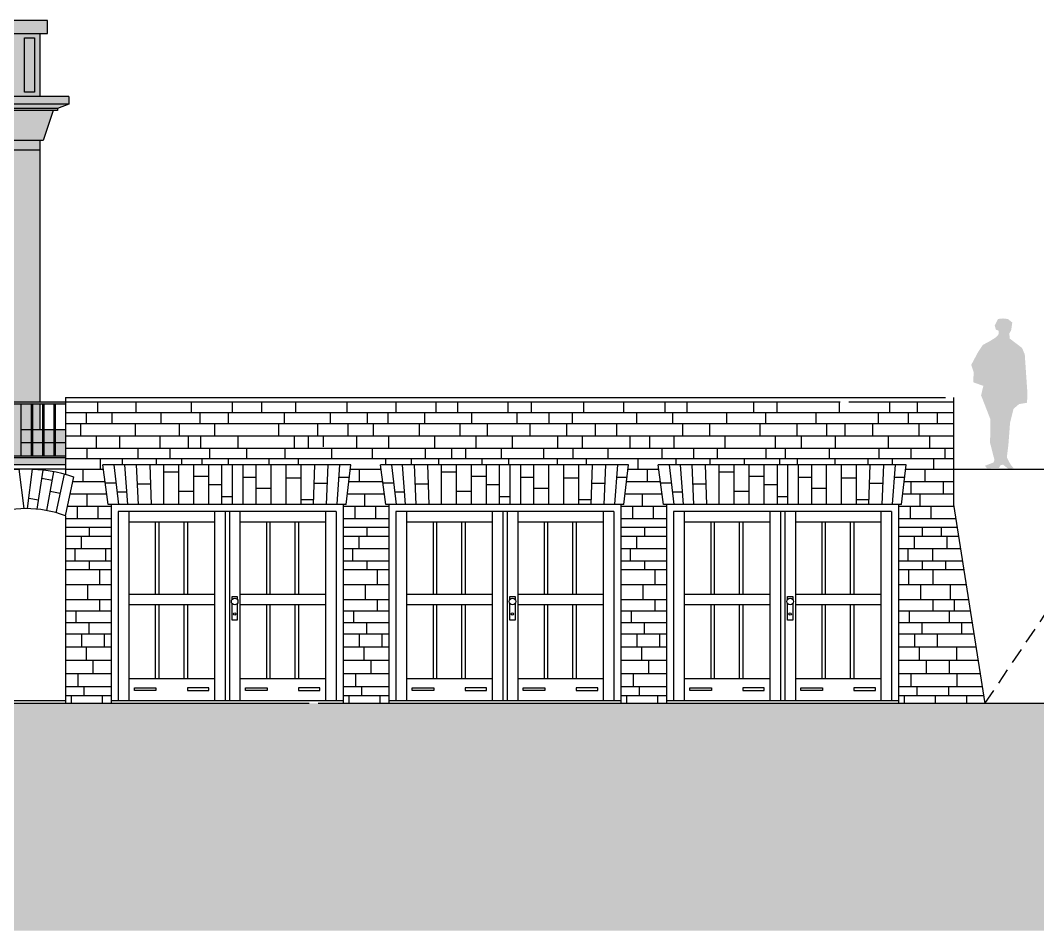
# Model space of a CAD drawing. Header units: metres. Extents: x 11 to 190, y 38 to 70.
# Drawn here: x 130.74 to 142.3, y 37.58 to 47.92 of the extents above; entities that cross this region are included whole.
import ezdxf

# ---------------------------------------------------------------- set-up
doc = ezdxf.new("R2010")
doc.units = ezdxf.units.M
doc.header["$LTSCALE"] = 0.01
doc.linetypes.add('AUSGEZOGEN', pattern=[1000, 1000, 0])
doc.linetypes.add('GESTRICHELT', pattern=[9, 6, -3])
for name, color, linetype in [('A_ansicht', 9, 'CONTINUOUS'), ('A_Schraff_gelände', 251, 'CONTINUOUS'), ('A_Schraff_Gewaende', 23, 'CONTINUOUS'), ('A_Schraff_Sims', 17, 'CONTINUOUS'), ('A_Schraff_Treppe', 253, 'CONTINUOUS'), ('FASSADE', 7, 'AUSGEZOGEN'), ('MENSCHEN', 3, 'CONTINUOUS')]:
    doc.layers.add(name, color=color, linetype=linetype)

msp = doc.modelspace()

# ---------------------------------------------------------------- hatches: boundary and pattern name
at = {"layer": 'A_Schraff_gelände'}
msp.add_hatch(color=256, dxfattribs=at).paths.add_polyline_path([(11.328, 41.598), (11.328, 37.579), (154.231, 37.579), (154.222, 40.16), (110.149, 40.16), (110.149, 41.363), (91.566, 41.363), (88.079, 41.363), (81.671, 41.413), (71.368, 41.415), (60.93, 41.416), (60.93, 41.537), (60.58, 41.537), (60.58, 41.662), (55.097, 41.662), (55.097, 41.598), (46.947, 41.598)])
at = {"layer": 'A_Schraff_Gewaende'}
h = msp.add_hatch(color=256, dxfattribs=at)
h.paths.add_polyline_path([(130.961, 47.773), (130.072, 47.773), (130.072, 47.058), (130.961, 47.058)])
h.paths.add_polyline_path([(130.726, 47.108), (130.155, 47.108), (130.155, 47.723), (130.726, 47.723)], flags=16)
h.paths.add_polyline_path([(130.786, 47.723), (130.901, 47.723), (130.901, 47.108), (130.786, 47.108)], flags=16)
h = msp.add_hatch(color=21, dxfattribs=at)
h.paths.add_polyline_path([(130.726, 47.723), (130.155, 47.723), (130.155, 47.108), (130.726, 47.108)])
h.paths.add_polyline_path([(130.901, 47.723), (130.786, 47.723), (130.786, 47.108), (130.901, 47.108)])
h = msp.add_hatch(color=21, dxfattribs=at)
h.paths.add_polyline_path([(131.114, 46.897), (130.052, 46.897), (130.052, 46.558), (130.998, 46.558)])
h.paths.add_polyline_path([(130.961, 46.558), (130.052, 46.558), (130.052, 46.448), (130.961, 46.448)])
msp.add_hatch(color=21, dxfattribs=at).paths.add_polyline_path([(130.961, 46.448), (130.052, 46.448), (130.052, 43.586), (130.961, 43.586)])
h = msp.add_hatch(color=21, dxfattribs=at)
h.paths.add_polyline_path([(130.212, 43.566), (130.097, 43.566), (130.097, 43.469), (130.203, 43.434), (130.192, 43.35), (130.097, 43.35), (130.097, 43.272), (130.212, 43.272)])
h.paths.add_polyline_path([(130.342, 43.566), (130.227, 43.566), (130.227, 43.272), (130.342, 43.272)])
h.paths.add_polyline_path([(130.472, 43.566), (130.357, 43.566), (130.357, 43.272), (130.472, 43.272)])
h.paths.add_polyline_path([(130.602, 43.566), (130.487, 43.566), (130.487, 43.272), (130.602, 43.272)])
h.paths.add_polyline_path([(130.732, 43.566), (130.617, 43.566), (130.617, 43.272), (130.732, 43.272)])
h.paths.add_polyline_path([(130.862, 43.566), (130.747, 43.566), (130.747, 43.272), (130.862, 43.272)])
h.paths.add_polyline_path([(130.961, 43.566), (130.877, 43.566), (130.877, 43.272), (130.961, 43.272)])
at = {"layer": 'A_Schraff_Sims'}
h = msp.add_hatch(color=256, dxfattribs=at)
h.paths.add_polyline_path([(116.643, 47.056), (130.286, 47.056), (130.265, 46.969), (116.662, 46.969)])
h.paths.add_polyline_path([(130.286, 47.056), (131.289, 47.056), (131.289, 46.969), (130.265, 46.969)])
h.paths.add_polyline_path([(130.052, 46.969), (131.289, 46.969), (131.161, 46.917), (130.052, 46.917)])
h.paths.add_polyline_path([(130.052, 46.917), (131.161, 46.917), (131.161, 46.895), (130.052, 46.895)])
h.paths.add_polyline_path([(130.072, 47.921), (131.049, 47.921), (131.049, 47.771), (130.072, 47.771)])
at = {"layer": 'A_Schraff_Treppe'}
h = msp.add_hatch(color=251, dxfattribs=at)
h.paths.add_polyline_path([(131.252, 43.586), (130.052, 43.586), (130.052, 43.566), (131.252, 43.566)])
h.paths.add_polyline_path([(130.097, 43.566), (130.082, 43.566), (130.082, 43.474), (130.097, 43.469)])
h.paths.add_polyline_path([(130.097, 43.35), (130.082, 43.35), (130.082, 42.972), (130.097, 42.972)])
h.paths.add_polyline_path([(130.227, 43.566), (130.212, 43.566), (130.212, 42.972), (130.227, 42.972)])
h.paths.add_polyline_path([(130.357, 43.566), (130.342, 43.566), (130.342, 42.972), (130.357, 42.972)])
h.paths.add_polyline_path([(130.487, 43.566), (130.472, 43.566), (130.472, 42.972), (130.487, 42.972)])
h.paths.add_polyline_path([(130.617, 43.566), (130.602, 43.566), (130.602, 42.972), (130.617, 42.972)])
h.paths.add_polyline_path([(130.747, 43.566), (130.732, 43.566), (130.732, 42.972), (130.747, 42.972)])
h.paths.add_polyline_path([(130.877, 43.566), (130.862, 43.566), (130.862, 42.972), (130.877, 42.972)])
h.paths.add_polyline_path([(131.007, 43.566), (130.992, 43.566), (130.992, 42.972), (131.007, 42.972)])
h.paths.add_polyline_path([(131.137, 43.566), (131.122, 43.566), (131.122, 42.972), (131.137, 42.972)])
h.paths.add_polyline_path([(131.252, 42.972), (130.052, 42.972), (130.052, 42.952), (131.252, 42.952)])
h = msp.add_hatch(color=256, dxfattribs=at)
h.paths.add_polyline_path([(130.212, 43.272), (130.097, 43.272), (130.097, 43.122), (130.212, 43.122)])
h.paths.add_polyline_path([(130.212, 43.122), (130.097, 43.122), (130.097, 42.972), (130.212, 42.972)])
h.paths.add_polyline_path([(130.342, 43.272), (130.227, 43.272), (130.227, 43.122), (130.342, 43.122)])
h.paths.add_polyline_path([(130.342, 43.122), (130.227, 43.122), (130.227, 42.972), (130.342, 42.972)])
h.paths.add_polyline_path([(130.472, 43.272), (130.357, 43.272), (130.357, 43.122), (130.472, 43.122)])
h.paths.add_polyline_path([(130.472, 43.122), (130.357, 43.122), (130.357, 42.972), (130.472, 42.972)])
h.paths.add_polyline_path([(130.602, 43.272), (130.487, 43.272), (130.487, 43.122), (130.602, 43.122)])
h.paths.add_polyline_path([(130.602, 43.122), (130.487, 43.122), (130.487, 42.972), (130.602, 42.972)])
h.paths.add_polyline_path([(130.732, 43.272), (130.617, 43.272), (130.617, 43.122), (130.732, 43.122)])
h.paths.add_polyline_path([(130.732, 43.122), (130.617, 43.122), (130.617, 42.972), (130.732, 42.972)])
h.paths.add_polyline_path([(130.862, 43.272), (130.747, 43.272), (130.747, 43.122), (130.862, 43.122)])
h.paths.add_polyline_path([(130.862, 43.122), (130.747, 43.122), (130.747, 42.972), (130.862, 42.972)])
h.paths.add_polyline_path([(130.992, 43.272), (130.877, 43.272), (130.877, 43.122), (130.992, 43.122)])
h.paths.add_polyline_path([(130.992, 43.122), (130.877, 43.122), (130.877, 42.972), (130.992, 42.972)])
h.paths.add_polyline_path([(131.122, 43.272), (131.007, 43.272), (131.007, 43.122), (131.122, 43.122)])
h.paths.add_polyline_path([(131.122, 43.122), (131.007, 43.122), (131.007, 42.972), (131.122, 42.972)])
h.paths.add_polyline_path([(131.252, 43.272), (131.137, 43.272), (131.137, 43.122), (131.252, 43.122)])
h.paths.add_polyline_path([(131.252, 43.122), (131.137, 43.122), (131.137, 42.972), (131.252, 42.972)])
h.paths.add_polyline_path([(131.252, 42.952), (130.052, 42.952), (130.052, 42.872), (131.252, 42.872)])
at = {"layer": 'MENSCHEN', "linetype": 'Continuous'}
msp.add_hatch(color=7, dxfattribs=at).paths.add_polyline_path([(142.151, 44.126), (142.12, 44.2), (141.981, 44.306), (141.975, 44.365), (141.996, 44.399), (142.009, 44.489), (141.959, 44.529), (141.903, 44.535), (141.847, 44.529), (141.81, 44.454), (141.823, 44.408), (141.854, 44.396), (141.854, 44.355), (141.823, 44.321), (141.761, 44.281), (141.674, 44.234), (141.621, 44.154), (141.543, 44.008), (141.571, 43.924), (141.565, 43.81), (141.68, 43.769), (141.655, 43.661), (141.761, 43.388), (141.757, 43.121), (141.807, 42.926), (141.795, 42.898), (141.698, 42.861), (141.723, 42.833), (141.857, 42.836), (141.878, 42.87), (141.906, 42.873), (141.928, 42.855), (141.971, 42.821), (142.024, 42.833), (141.987, 42.88), (141.947, 42.957), (141.965, 43.1), (141.984, 43.351), (142.024, 43.509), (142.086, 43.562), (142.176, 43.577), (142.182, 43.673)])

# ---------------------------------------------------------------- linework, layer by layer
at = {"layer": 'A_ansicht', "color": 1}
for p, q in [((131.617, 43.586), (131.617, 43.466)), ((132.052, 43.586), (132.052, 43.466)), ((132.68, 43.586), (132.68, 43.466)), ((133.148, 43.586), (133.148, 43.466)), ((133.478, 43.586), (133.478, 43.466)), ((133.866, 43.586), (133.866, 43.466)), ((134.449, 43.586), (134.449, 43.466)), ((135.005, 43.586), (135.005, 43.466)), ((135.462, 43.586), (135.462, 43.466)), ((135.707, 43.586), (135.707, 43.466)), ((136.279, 43.586), (136.279, 43.466)), ((136.545, 43.586), (136.545, 43.466)), ((137.139, 43.586), (137.139, 43.466)), ((137.593, 43.586), (137.593, 43.466)), ((138.06, 43.586), (138.06, 43.466)), ((138.31, 43.586), (138.31, 43.466)), ((139.068, 43.586), (139.068, 43.466)), ((139.334, 43.586), (139.334, 43.466)), ((140.043, 43.586), (140.043, 43.466)), ((140.616, 43.586), (140.616, 43.466)), ((140.93, 43.586), (140.93, 43.466)), ((131.252, 43.466), (141.342, 43.466)), ((131.488, 43.466), (131.488, 43.342)), ((131.779, 43.466), (131.779, 43.342)), ((132.335, 43.466), (132.335, 43.342)), ((132.778, 43.466), (132.778, 43.342)), ((133.101, 43.466), (133.101, 43.342)), ((133.737, 43.466), (133.737, 43.342)), ((134.261, 43.466), (134.261, 43.342)), ((134.681, 43.466), (134.681, 43.342)), ((134.914, 43.466), (134.914, 43.342)), ((135.333, 43.466), (135.333, 43.342)), ((135.865, 43.466), (135.865, 43.342)), ((136.381, 43.466), (136.381, 43.342)), ((136.744, 43.466), (136.744, 43.342)), ((137.01, 43.466), (137.01, 43.342)), ((137.739, 43.466), (137.739, 43.342)), ((138.15, 43.466), (138.15, 43.342)), ((138.763, 43.466), (138.763, 43.342)), ((139.205, 43.466), (139.205, 43.342)), ((139.778, 43.466), (139.778, 43.342)), ((140.487, 43.466), (140.487, 43.342)), ((140.826, 43.466), (140.826, 43.342)), ((141.157, 43.466), (141.157, 43.342)), ((131.252, 43.342), (141.342, 43.342)), ((131.424, 43.342), (131.424, 43.202)), ((132.044, 43.342), (132.044, 43.202)), ((132.544, 43.342), (132.544, 43.202)), ((132.947, 43.342), (132.947, 43.202)), ((133.673, 43.342), (133.673, 43.202)), ((134.116, 43.342), (134.116, 43.202)), ((134.462, 43.342), (134.462, 43.202)), ((134.748, 43.342), (134.748, 43.202)), ((135.269, 43.342), (135.269, 43.202)), ((135.731, 43.342), (135.731, 43.202)), ((136.045, 43.342), (136.045, 43.202)), ((136.529, 43.342), (136.529, 43.202)), ((136.946, 43.342), (136.946, 43.202)), ((137.271, 43.342), (137.271, 43.202)), ((137.512, 43.342), (137.512, 43.202)), ((138.262, 43.342), (138.262, 43.202)), ((138.568, 43.342), (138.568, 43.202)), ((139.141, 43.342), (139.141, 43.202)), ((139.56, 43.342), (139.56, 43.202)), ((139.898, 43.342), (139.898, 43.202)), ((140.108, 43.342), (140.108, 43.202)), ((140.422, 43.342), (140.422, 43.202)), ((140.946, 43.342), (140.946, 43.202)), ((131.252, 43.202), (141.342, 43.202)), ((131.6, 43.202), (131.6, 43.062)), ((131.866, 43.202), (131.866, 43.062)), ((132.325, 43.202), (132.325, 43.062)), ((132.648, 43.202), (132.648, 43.062)), ((132.785, 43.202), (132.785, 43.062)), ((133.212, 43.202), (133.212, 43.062)), ((133.849, 43.202), (133.849, 43.062)), ((134.01, 43.202), (134.01, 43.062)), ((134.18, 43.198), (134.18, 43.078)), ((134.558, 43.202), (134.558, 43.062)), ((134.921, 43.202), (134.921, 43.062)), ((135.445, 43.202), (135.445, 43.062)), ((135.914, 43.202), (135.914, 43.062)), ((136.326, 43.202), (136.326, 43.062)), ((136.841, 43.202), (136.841, 43.062)), ((137.121, 43.202), (137.121, 43.062)), ((137.664, 43.202), (137.664, 43.062)), ((137.889, 43.202), (137.889, 43.062)), ((138.163, 43.202), (138.163, 43.062)), ((138.744, 43.202), (138.744, 43.062)), ((139.316, 43.202), (139.316, 43.062)), ((139.609, 43.202), (139.609, 43.062)), ((139.996, 43.202), (139.996, 43.062)), ((140.598, 43.202), (140.598, 43.062)), ((141.068, 43.202), (141.068, 43.062)), ((131.252, 43.062), (141.342, 43.062)), ((131.494, 43.062), (131.494, 42.942)), ((132.075, 43.062), (132.075, 42.942)), ((132.437, 43.062), (132.437, 42.942)), ((132.889, 43.062), (132.889, 42.942)), ((133.308, 43.062), (133.308, 42.942)), ((133.743, 43.062), (133.743, 42.942)), ((134.275, 43.062), (134.275, 42.942)), ((134.735, 43.062), (134.735, 42.942)), ((135.339, 43.062), (135.339, 42.942)), ((135.638, 43.062), (135.638, 42.942)), ((135.799, 43.062), (135.799, 42.942)), ((136.202, 43.062), (136.202, 42.942)), ((136.685, 43.062), (136.685, 42.942)), ((137.016, 43.062), (137.016, 42.942)), ((137.414, 43.062), (137.414, 42.942)), ((138.026, 43.062), (138.026, 42.942)), ((138.389, 43.062), (138.389, 42.942)), ((138.655, 43.062), (138.655, 42.942)), ((139.211, 43.062), (139.211, 42.942)), ((139.429, 43.062), (139.429, 42.942)), ((139.929, 43.062), (139.929, 42.942)), ((140.493, 43.062), (140.493, 42.942)), ((140.856, 43.062), (140.856, 42.942)), ((141.242, 43.062), (141.242, 42.942)), ((131.252, 42.942), (141.342, 42.942)), ((131.646, 42.942), (131.646, 42.822)), ((131.897, 42.942), (131.897, 42.87)), ((132.283, 42.942), (132.283, 42.87)), ((132.569, 42.942), (132.569, 42.87)), ((132.803, 42.942), (132.803, 42.87)), ((133.101, 42.942), (133.101, 42.87)), ((133.562, 42.942), (133.562, 42.87)), ((133.895, 42.942), (133.895, 42.87)), ((134.888, 42.942), (134.888, 42.87)), ((135.18, 42.942), (135.18, 42.87)), ((135.491, 42.942), (135.491, 42.87)), ((135.981, 42.942), (135.981, 42.87)), ((136.287, 42.942), (136.287, 42.87)), ((136.837, 42.942), (136.837, 42.87)), ((137.168, 42.942), (137.168, 42.87)), ((137.754, 42.942), (137.754, 42.822)), ((138.186, 42.942), (138.186, 42.87)), ((138.572, 42.942), (138.572, 42.87)), ((138.963, 42.942), (138.963, 42.87)), ((139.363, 42.942), (139.363, 42.87)), ((139.567, 42.942), (139.567, 42.87)), ((139.994, 42.942), (139.994, 42.87)), ((140.367, 42.942), (140.367, 42.87)), ((140.645, 42.942), (140.645, 42.87)), ((141.115, 42.942), (141.115, 42.822)), ((130.784, 42.375), (130.727, 42.821)), ((130.821, 42.375), (130.878, 42.821)), ((130.931, 42.368), (131, 42.811)), ((131.04, 42.352), (131.121, 42.793)), ((131.147, 42.327), (131.241, 42.765)), ((131.252, 42.822), (131.682, 42.822)), ((131.252, 42.822), (131.252, 42.762)), ((131.448, 42.822), (131.448, 42.682)), ((134.495, 42.87), (131.676, 42.87)), ((131.738, 42.42), (131.676, 42.87)), ((131.858, 42.42), (131.805, 42.87)), ((131.962, 42.42), (131.928, 42.87)), ((132.081, 42.42), (132.061, 42.87)), ((132.23, 42.42), (132.215, 42.87)), ((132.37, 42.42), (132.37, 42.87)), ((132.54, 42.788), (132.37, 42.788)), ((132.54, 42.42), (132.54, 42.87)), ((132.71, 42.42), (132.71, 42.87)), ((132.88, 42.42), (132.88, 42.87)), ((133.03, 42.42), (133.03, 42.87)), ((133.15, 42.42), (133.15, 42.87)), ((133.27, 42.42), (133.27, 42.87)), ((133.42, 42.42), (133.42, 42.87)), ((133.59, 42.42), (133.59, 42.87)), ((133.76, 42.42), (133.76, 42.87)), ((133.93, 42.42), (133.93, 42.87)), ((134.07, 42.42), (134.085, 42.87)), ((134.219, 42.42), (134.238, 42.87)), ((134.338, 42.424), (134.371, 42.87)), ((134.442, 42.42), (134.495, 42.87)), ((134.489, 42.822), (134.837, 42.822)), ((134.591, 42.822), (134.591, 42.682)), ((137.65, 42.87), (134.831, 42.87)), ((134.893, 42.42), (134.831, 42.87)), ((135.013, 42.42), (134.96, 42.87)), ((135.117, 42.42), (135.083, 42.87)), ((135.236, 42.42), (135.216, 42.87)), ((135.385, 42.42), (135.37, 42.87)), ((135.525, 42.42), (135.525, 42.87)), ((135.695, 42.788), (135.525, 42.788)), ((135.695, 42.42), (135.695, 42.87)), ((135.865, 42.42), (135.865, 42.87)), ((136.035, 42.42), (136.035, 42.87)), ((136.185, 42.42), (136.185, 42.87)), ((136.305, 42.42), (136.305, 42.87)), ((136.425, 42.42), (136.425, 42.87)), ((136.575, 42.42), (136.575, 42.87)), ((136.745, 42.42), (136.745, 42.87)), ((136.915, 42.42), (136.915, 42.87)), ((137.085, 42.42), (137.085, 42.87)), ((137.225, 42.42), (137.24, 42.87)), ((137.374, 42.42), (137.393, 42.87)), ((137.493, 42.424), (137.526, 42.87)), ((137.597, 42.42), (137.65, 42.87)), ((137.644, 42.822), (137.992, 42.822)), ((137.86, 42.822), (137.86, 42.682)), ((140.805, 42.87), (137.986, 42.87)), ((138.048, 42.42), (137.986, 42.87)), ((138.168, 42.42), (138.115, 42.87)), ((138.272, 42.42), (138.238, 42.87)), ((138.391, 42.42), (138.371, 42.87)), ((138.54, 42.42), (138.525, 42.87)), ((138.68, 42.42), (138.68, 42.87)), ((138.85, 42.788), (138.68, 42.788)), ((138.85, 42.42), (138.85, 42.87)), ((139.02, 42.42), (139.02, 42.87)), ((139.19, 42.42), (139.19, 42.87)), ((139.34, 42.42), (139.34, 42.87)), ((139.46, 42.42), (139.46, 42.87)), ((139.58, 42.42), (139.58, 42.87)), ((139.73, 42.42), (139.73, 42.87)), ((139.9, 42.42), (139.9, 42.87)), ((140.07, 42.42), (140.07, 42.87)), ((140.24, 42.42), (140.24, 42.87)), ((140.38, 42.42), (140.395, 42.87)), ((140.529, 42.42), (140.548, 42.87)), ((140.648, 42.424), (140.681, 42.87)), ((140.752, 42.42), (140.805, 42.87)), ((140.799, 42.822), (141.342, 42.822)), ((141.015, 42.822), (141.015, 42.682)), ((131.103, 42.695), (130.985, 42.716)), ((131.252, 42.292), (131.347, 42.734)), ((131.336, 42.682), (131.702, 42.682)), ((131.336, 42.682), (131.702, 42.682)), ((131.829, 42.665), (131.704, 42.665)), ((132.222, 42.652), (132.071, 42.652)), ((132.88, 42.74), (132.71, 42.74)), ((133.42, 42.727), (133.27, 42.727)), ((133.93, 42.72), (133.76, 42.72)), ((134.229, 42.659), (134.078, 42.659)), ((134.478, 42.727), (134.362, 42.727)), ((134.473, 42.682), (134.857, 42.682)), ((134.984, 42.665), (134.859, 42.665)), ((135.377, 42.652), (135.226, 42.652)), ((136.035, 42.74), (135.865, 42.74)), ((136.575, 42.727), (136.425, 42.727)), ((137.085, 42.72), (136.915, 42.72)), ((137.384, 42.659), (137.233, 42.659)), ((137.633, 42.727), (137.517, 42.727)), ((137.628, 42.682), (138.012, 42.682)), ((138.139, 42.665), (138.014, 42.665)), ((138.532, 42.652), (138.381, 42.652)), ((139.19, 42.74), (139.02, 42.74)), ((139.73, 42.727), (139.58, 42.727)), ((140.24, 42.72), (140.07, 42.72)), ((140.539, 42.659), (140.388, 42.659)), ((140.788, 42.727), (140.672, 42.727)), ((140.783, 42.682), (141.342, 42.682)), ((140.858, 42.682), (140.858, 42.542)), ((141.224, 42.682), (141.224, 42.542)), ((131.194, 42.546), (131.079, 42.567)), ((131.306, 42.542), (131.721, 42.542)), ((131.306, 42.542), (131.721, 42.542)), ((131.495, 42.542), (131.495, 42.402)), ((131.951, 42.563), (131.841, 42.563)), ((132.71, 42.57), (132.54, 42.57)), ((133.03, 42.645), (132.88, 42.645)), ((133.59, 42.604), (133.42, 42.604)), ((134.461, 42.542), (134.876, 42.542)), ((134.65, 42.542), (134.65, 42.402)), ((135.106, 42.563), (134.996, 42.563)), ((135.865, 42.57), (135.695, 42.57)), ((136.185, 42.645), (136.035, 42.645)), ((136.745, 42.604), (136.575, 42.604)), ((137.616, 42.542), (138.031, 42.542)), ((137.805, 42.542), (137.805, 42.402)), ((138.261, 42.563), (138.151, 42.563)), ((139.02, 42.57), (138.85, 42.57)), ((139.34, 42.645), (139.19, 42.645)), ((139.9, 42.604), (139.73, 42.604)), ((140.766, 42.542), (141.342, 42.542)), ((140.96, 42.542), (140.96, 42.402)), ((130.947, 42.472), (130.836, 42.489)), ((133.15, 42.509), (133.03, 42.509)), ((134.072, 42.475), (133.93, 42.475)), ((134.442, 42.42), (134.407, 42.42)), ((134.927, 42.42), (134.893, 42.42)), ((136.305, 42.509), (136.185, 42.509)), ((137.227, 42.475), (137.085, 42.475)), ((137.597, 42.42), (137.562, 42.42)), ((138.082, 42.42), (138.048, 42.42)), ((139.46, 42.509), (139.34, 42.509)), ((140.382, 42.475), (140.24, 42.475)), ((140.752, 42.42), (140.717, 42.42)), ((131.276, 42.402), (131.772, 42.402)), ((131.276, 42.402), (131.772, 42.402)), ((131.385, 42.402), (131.385, 42.262)), ((131.62, 42.402), (131.62, 42.262)), ((134.407, 42.402), (134.927, 42.402)), ((134.54, 42.402), (134.54, 42.262)), ((134.775, 42.402), (134.775, 42.262)), ((137.562, 42.402), (138.082, 42.402)), ((137.695, 42.402), (137.695, 42.262)), ((137.93, 42.402), (137.93, 42.262)), ((140.717, 42.402), (141.345, 42.402)), ((140.85, 42.402), (140.85, 42.262)), ((141.085, 42.402), (141.085, 42.262)), ((131.252, 42.262), (131.772, 42.262)), ((134.407, 42.262), (134.927, 42.262)), ((137.562, 42.262), (138.082, 42.262)), ((140.717, 42.262), (141.367, 42.262)), ((131.252, 42.162), (131.772, 42.162)), ((131.521, 42.162), (131.521, 42.062)), ((134.407, 42.162), (134.927, 42.162)), ((134.676, 42.162), (134.676, 42.062)), ((137.562, 42.162), (138.082, 42.162)), ((137.831, 42.162), (137.831, 42.062)), ((140.717, 42.162), (141.383, 42.162)), ((140.986, 42.162), (140.986, 42.062)), ((141.202, 42.162), (141.202, 42.062)), ((131.252, 42.062), (131.772, 42.062)), ((131.43, 42.062), (131.43, 41.922)), ((134.407, 42.062), (134.927, 42.062)), ((134.585, 42.062), (134.585, 41.922)), ((137.562, 42.062), (138.082, 42.062)), ((137.74, 42.062), (137.74, 41.922)), ((140.717, 42.062), (141.399, 42.062)), ((140.895, 42.062), (140.895, 41.922)), ((141.265, 42.062), (141.265, 41.922)), ((131.252, 41.922), (131.772, 41.922)), ((131.357, 41.922), (131.357, 41.782)), ((131.709, 41.922), (131.709, 41.782)), ((134.407, 41.922), (134.927, 41.922)), ((134.512, 41.922), (134.512, 41.782)), ((137.562, 41.922), (138.082, 41.922)), ((137.667, 41.922), (137.667, 41.782)), ((140.717, 41.922), (141.421, 41.922)), ((140.822, 41.922), (140.822, 41.782)), ((141.104, 41.922), (141.104, 41.782)), ((131.252, 41.782), (131.772, 41.782)), ((131.521, 41.782), (131.521, 41.682)), ((134.407, 41.782), (134.927, 41.782)), ((134.676, 41.782), (134.676, 41.682)), ((137.562, 41.782), (138.082, 41.782)), ((137.831, 41.782), (137.831, 41.682)), ((140.717, 41.782), (141.443, 41.782)), ((140.986, 41.782), (140.986, 41.682)), ((141.249, 41.782), (141.249, 41.682)), ((131.252, 41.682), (131.772, 41.682)), ((131.64, 41.682), (131.64, 41.512)), ((134.407, 41.682), (134.927, 41.682)), ((134.795, 41.682), (134.795, 41.512)), ((137.562, 41.682), (138.082, 41.682)), ((137.95, 41.682), (137.95, 41.512)), ((140.717, 41.682), (141.459, 41.682)), ((140.829, 41.682), (140.829, 41.512)), ((141.105, 41.682), (141.105, 41.512)), ((131.252, 41.512), (131.772, 41.512)), ((131.502, 41.512), (131.502, 41.342)), ((134.407, 41.512), (134.927, 41.512)), ((134.657, 41.512), (134.657, 41.342)), ((137.562, 41.512), (138.082, 41.512)), ((137.812, 41.512), (137.812, 41.342)), ((140.717, 41.512), (141.486, 41.512)), ((140.967, 41.512), (140.967, 41.342)), ((141.303, 41.512), (141.303, 41.342)), ((131.252, 41.342), (131.772, 41.342)), ((131.64, 41.342), (131.64, 41.212)), ((134.407, 41.342), (134.927, 41.342)), ((134.795, 41.342), (134.795, 41.212)), ((137.562, 41.342), (138.082, 41.342)), ((137.95, 41.342), (137.95, 41.212)), ((140.717, 41.342), (141.512, 41.342)), ((141.105, 41.342), (141.105, 41.212)), ((141.348, 41.342), (141.348, 41.212)), ((131.252, 41.212), (131.772, 41.212)), ((131.371, 41.212), (131.371, 41.082)), ((134.407, 41.212), (134.927, 41.212)), ((134.526, 41.212), (134.526, 41.082)), ((137.562, 41.212), (138.082, 41.212)), ((137.681, 41.212), (137.681, 41.082)), ((140.717, 41.212), (141.533, 41.212)), ((140.836, 41.212), (140.836, 41.082)), ((141.293, 41.212), (141.293, 41.082)), ((131.252, 41.082), (131.772, 41.082)), ((131.517, 41.082), (131.517, 40.952)), ((134.407, 41.082), (134.927, 41.082)), ((134.672, 41.082), (134.672, 40.952)), ((137.562, 41.082), (138.082, 41.082)), ((137.827, 41.082), (137.827, 40.952)), ((140.717, 41.082), (141.553, 41.082)), ((140.982, 41.082), (140.982, 40.952)), ((141.433, 41.082), (141.433, 40.952)), ((131.252, 40.952), (131.772, 40.952)), ((131.435, 40.952), (131.435, 40.804)), ((131.691, 40.952), (131.691, 40.804)), ((134.407, 40.952), (134.927, 40.952)), ((134.59, 40.952), (134.59, 40.804)), ((134.846, 40.952), (134.846, 40.804)), ((137.562, 40.952), (138.082, 40.952)), ((137.745, 40.952), (137.745, 40.804)), ((138.001, 40.952), (138.001, 40.804)), ((140.717, 40.952), (141.574, 40.952)), ((140.9, 40.952), (140.9, 40.804)), ((141.156, 40.952), (141.156, 40.804)), ((131.252, 40.802), (131.772, 40.802)), ((131.487, 40.802), (131.487, 40.652)), ((134.407, 40.802), (134.927, 40.802)), ((134.642, 40.802), (134.642, 40.652)), ((137.562, 40.802), (138.082, 40.802)), ((137.797, 40.802), (137.797, 40.652)), ((140.717, 40.802), (141.598, 40.802)), ((140.952, 40.802), (140.952, 40.652)), ((141.376, 40.802), (141.376, 40.652)), ((131.252, 40.652), (131.772, 40.652)), ((131.565, 40.652), (131.565, 40.502)), ((134.407, 40.652), (134.927, 40.652)), ((134.72, 40.652), (134.72, 40.502)), ((137.562, 40.652), (138.082, 40.652)), ((137.875, 40.652), (137.875, 40.502)), ((140.717, 40.652), (141.621, 40.652)), ((141.03, 40.652), (141.03, 40.502)), ((141.293, 40.652), (141.293, 40.502)), ((131.252, 40.502), (131.772, 40.502)), ((131.392, 40.502), (131.392, 40.352)), ((134.407, 40.502), (134.927, 40.502)), ((134.547, 40.502), (134.547, 40.352)), ((137.562, 40.502), (138.082, 40.502)), ((137.702, 40.502), (137.702, 40.352)), ((140.717, 40.502), (141.645, 40.502)), ((140.857, 40.502), (140.857, 40.352)), ((141.381, 40.502), (141.381, 40.352)), ((131.252, 40.352), (131.772, 40.352)), ((131.461, 40.352), (131.461, 40.252)), ((134.407, 40.352), (134.927, 40.352)), ((134.616, 40.352), (134.616, 40.252)), ((137.562, 40.352), (138.082, 40.352)), ((137.771, 40.352), (137.771, 40.252)), ((140.717, 40.352), (141.669, 40.352)), ((140.926, 40.352), (140.926, 40.252)), ((141.283, 40.352), (141.283, 40.252)), ((131.252, 40.252), (131.772, 40.252)), ((131.317, 40.252), (131.317, 40.16)), ((131.668, 40.252), (131.668, 40.16)), ((134.407, 40.252), (134.927, 40.252)), ((134.472, 40.252), (134.472, 40.16)), ((134.823, 40.252), (134.823, 40.16)), ((137.562, 40.252), (138.082, 40.252)), ((137.627, 40.252), (137.627, 40.16)), ((137.978, 40.252), (137.978, 40.16)), ((140.717, 40.252), (141.684, 40.252)), ((140.782, 40.252), (140.782, 40.16)), ((141.133, 40.252), (141.133, 40.16)), ((141.489, 40.252), (141.489, 40.16))]:
    msp.add_line(p, q, dxfattribs=at)
at = {"layer": 'A_ansicht', "color": 1, "linetype": 'GESTRICHELT', "ltscale": 3}
msp.add_line((141.699, 40.16), (143.494, 42.822), dxfattribs=at)
at = {"layer": 'A_ansicht', "color": 3}
for p, q in [((134.327, 42.34), (131.852, 42.34)), ((131.852, 42.34), (131.852, 40.19)), ((131.972, 42.34), (131.972, 40.19)), ((132.945, 42.34), (132.945, 40.19)), ((133.065, 42.34), (133.065, 40.19)), ((133.115, 42.34), (133.115, 40.19)), ((133.235, 42.34), (133.235, 40.19)), ((134.207, 42.34), (134.207, 40.19)), ((134.327, 42.34), (134.327, 40.19)), ((137.482, 42.34), (135.007, 42.34)), ((135.007, 42.34), (135.007, 40.19)), ((135.127, 42.34), (135.127, 40.19)), ((136.1, 42.34), (136.1, 40.19)), ((136.22, 42.34), (136.22, 40.19)), ((136.27, 42.34), (136.27, 40.19)), ((136.39, 42.34), (136.39, 40.19)), ((137.362, 42.34), (137.362, 40.19)), ((137.482, 42.34), (137.482, 40.19)), ((140.637, 42.34), (138.162, 42.34)), ((138.162, 42.34), (138.162, 40.19)), ((138.282, 42.34), (138.282, 40.19)), ((139.255, 42.34), (139.255, 40.19)), ((139.375, 42.34), (139.375, 40.19)), ((139.425, 42.34), (139.425, 40.19)), ((139.545, 42.34), (139.545, 40.19)), ((140.517, 42.34), (140.517, 40.19)), ((140.637, 42.34), (140.637, 40.19)), ((132.945, 42.22), (131.972, 42.22)), ((132.277, 41.4), (132.277, 42.22)), ((132.317, 41.4), (132.317, 42.22)), ((132.601, 41.4), (132.601, 42.22)), ((132.641, 41.4), (132.641, 42.22)), ((134.207, 42.22), (133.235, 42.22)), ((133.539, 41.4), (133.539, 42.22)), ((133.579, 41.4), (133.579, 42.22)), ((133.863, 41.4), (133.863, 42.22)), ((133.903, 41.4), (133.903, 42.22)), ((136.1, 42.22), (135.127, 42.22)), ((135.432, 41.4), (135.432, 42.22)), ((135.472, 41.4), (135.472, 42.22)), ((135.756, 41.4), (135.756, 42.22)), ((135.796, 41.4), (135.796, 42.22)), ((137.362, 42.22), (136.39, 42.22)), ((136.694, 41.4), (136.694, 42.22)), ((136.734, 41.4), (136.734, 42.22)), ((137.018, 41.4), (137.018, 42.22)), ((137.058, 41.4), (137.058, 42.22)), ((139.255, 42.22), (138.282, 42.22)), ((138.587, 41.4), (138.587, 42.22)), ((138.627, 41.4), (138.627, 42.22)), ((138.911, 41.4), (138.911, 42.22)), ((138.951, 41.4), (138.951, 42.22)), ((140.517, 42.22), (139.545, 42.22)), ((139.849, 41.4), (139.849, 42.22)), ((139.889, 41.4), (139.889, 42.22)), ((140.173, 41.4), (140.173, 42.22)), ((140.213, 41.4), (140.213, 42.22)), ((132.945, 41.4), (131.972, 41.4)), ((134.207, 41.4), (133.235, 41.4)), ((136.1, 41.4), (135.127, 41.4)), ((137.362, 41.4), (136.39, 41.4)), ((139.255, 41.4), (138.282, 41.4)), ((140.517, 41.4), (139.545, 41.4)), ((132.945, 41.28), (131.972, 41.28)), ((132.277, 40.44), (132.277, 41.28)), ((132.317, 40.44), (132.317, 41.28)), ((132.601, 40.44), (132.601, 41.28)), ((132.641, 40.44), (132.641, 41.28)), ((134.207, 41.28), (133.235, 41.28)), ((133.539, 40.44), (133.539, 41.28)), ((133.579, 40.44), (133.579, 41.28)), ((133.863, 40.44), (133.863, 41.28)), ((133.903, 40.44), (133.903, 41.28)), ((136.1, 41.28), (135.127, 41.28)), ((135.432, 40.44), (135.432, 41.28)), ((135.472, 40.44), (135.472, 41.28)), ((135.756, 40.44), (135.756, 41.28)), ((135.796, 40.44), (135.796, 41.28)), ((137.362, 41.28), (136.39, 41.28)), ((136.694, 40.44), (136.694, 41.28)), ((136.734, 40.44), (136.734, 41.28)), ((137.018, 40.44), (137.018, 41.28)), ((137.058, 40.44), (137.058, 41.28)), ((139.255, 41.28), (138.282, 41.28)), ((138.587, 40.44), (138.587, 41.28)), ((138.627, 40.44), (138.627, 41.28)), ((138.911, 40.44), (138.911, 41.28)), ((138.951, 40.44), (138.951, 41.28)), ((140.517, 41.28), (139.545, 41.28)), ((139.849, 40.44), (139.849, 41.28)), ((139.889, 40.44), (139.889, 41.28)), ((140.173, 40.44), (140.173, 41.28)), ((140.213, 40.44), (140.213, 41.28)), ((132.945, 40.44), (131.972, 40.44)), ((134.207, 40.44), (133.235, 40.44)), ((136.1, 40.44), (135.127, 40.44)), ((137.362, 40.44), (136.39, 40.44)), ((139.255, 40.44), (138.282, 40.44)), ((140.517, 40.44), (139.545, 40.44))]:
    msp.add_line(p, q, dxfattribs=at)
for points in [[(133.147, 41.343), (133.147, 41.374), (133.205, 41.374), (133.205, 41.34)], [(133.205, 41.297), (133.205, 41.105), (133.147, 41.105), (133.147, 41.293)], [(136.302, 41.343), (136.302, 41.374), (136.36, 41.374), (136.36, 41.34)], [(136.36, 41.297), (136.36, 41.105), (136.302, 41.105), (136.302, 41.293)], [(139.457, 41.343), (139.457, 41.374), (139.515, 41.374), (139.515, 41.34)], [(139.515, 41.297), (139.515, 41.105), (139.457, 41.105), (139.457, 41.293)]]:
    msp.add_lwpolyline(points, dxfattribs=at)
for points in [[(132.035, 40.337), (132.281, 40.337), (132.281, 40.308), (132.035, 40.308)], [(132.882, 40.337), (132.637, 40.337), (132.637, 40.308), (132.882, 40.308)], [(133.298, 40.337), (133.543, 40.337), (133.543, 40.308), (133.298, 40.308)], [(134.144, 40.337), (133.899, 40.337), (133.899, 40.308), (134.144, 40.308)], [(135.19, 40.337), (135.436, 40.337), (135.436, 40.308), (135.19, 40.308)], [(136.037, 40.337), (135.792, 40.337), (135.792, 40.308), (136.037, 40.308)], [(136.453, 40.337), (136.698, 40.337), (136.698, 40.308), (136.453, 40.308)], [(137.299, 40.337), (137.054, 40.337), (137.054, 40.308), (137.299, 40.308)], [(138.345, 40.337), (138.591, 40.337), (138.591, 40.308), (138.345, 40.308)], [(139.192, 40.337), (138.947, 40.337), (138.947, 40.308), (139.192, 40.308)], [(139.608, 40.337), (139.853, 40.337), (139.853, 40.308), (139.608, 40.308)], [(140.454, 40.337), (140.209, 40.337), (140.209, 40.308), (140.454, 40.308)]]:
    msp.add_lwpolyline(points, close=True, dxfattribs=at)
for centre, radius in [((133.175, 41.318), 0.0373), ((136.33, 41.318), 0.0373), ((139.485, 41.318), 0.0373), ((133.175, 41.178), 0.014), ((136.33, 41.178), 0.014), ((139.485, 41.178), 0.014)]:
    msp.add_circle(centre, radius, dxfattribs=at)
at = {"layer": 'A_ansicht', "color": 1}
msp.add_arc((130.802, 41.106), 1.716, 71.4997, 108.5003, dxfattribs=at)
at = {"layer": 'A_Schraff_Treppe', "color": 251}
msp.add_line((131.772, 42.42), (131.738, 42.42), dxfattribs=at)
at = {"layer": 'FASSADE'}
for p, q in [((130.961, 47.773), (130.961, 47.058)), ((131.289, 47.058), (116.643, 47.058)), ((131.289, 46.97), (116.662, 46.97)), ((131.161, 46.919), (130.052, 46.919)), ((131.161, 46.897), (130.054, 46.897)), ((131.114, 46.897), (130.998, 46.558)), ((130.998, 46.558), (130.052, 46.558)), ((130.961, 46.558), (130.961, 43.586)), ((130.961, 46.448), (130.052, 46.448)), ((130.052, 43.586), (141.342, 43.586)), ((131.252, 43.636), (131.252, 42.822)), ((131.252, 43.636), (141.342, 43.636)), ((141.342, 43.636), (141.342, 42.42)), ((130.052, 43.566), (131.252, 43.566)), ((130.747, 43.566), (130.747, 42.972)), ((130.862, 43.566), (130.862, 42.972)), ((130.877, 43.566), (130.877, 42.972)), ((130.992, 43.566), (130.992, 42.972)), ((131.007, 43.566), (131.007, 42.972)), ((131.122, 43.566), (131.122, 42.972)), ((131.137, 43.566), (131.137, 42.972)), ((131.252, 42.972), (130.052, 42.972)), ((131.252, 42.952), (130.052, 42.952)), ((131.252, 42.872), (130.052, 42.872)), ((131.252, 42.822), (130.052, 42.822)), ((141.342, 42.822), (146.679, 42.822)), ((131.772, 42.42), (131.772, 40.162)), ((134.407, 42.42), (131.772, 42.42)), ((134.407, 42.42), (134.407, 40.162)), ((134.927, 42.42), (134.927, 40.162)), ((137.562, 42.42), (134.927, 42.42)), ((137.562, 42.42), (137.562, 40.162)), ((138.082, 42.42), (138.082, 40.162)), ((140.717, 42.42), (138.082, 42.42)), ((140.717, 42.42), (140.717, 40.162)), ((141.342, 42.42), (141.699, 40.16)), ((131.252, 42.292), (131.252, 40.162)), ((154.222, 40.16), (110.389, 40.16)), ((131.252, 40.19), (130.352, 40.19)), ((134.407, 40.19), (131.772, 40.19)), ((137.562, 40.19), (134.927, 40.19)), ((140.717, 40.19), (138.082, 40.19))]:
    msp.add_line(p, q, dxfattribs=at)
at = {"layer": 'FASSADE', "color": 1}
for p, q in [((130.961, 43.566), (130.961, 43.272)), ((130.862, 43.122), (130.747, 43.122)), ((130.992, 43.122), (130.877, 43.122)), ((131.122, 43.122), (131.007, 43.122)), ((131.252, 43.122), (131.137, 43.122))]:
    msp.add_line(p, q, dxfattribs=at)
at = {"layer": 'FASSADE'}
for points in [[(130.072, 47.773), (131.049, 47.773), (131.049, 47.922), (130.072, 47.922)], [(130.901, 47.723), (130.901, 47.108), (130.786, 47.108), (130.786, 47.723)]]:
    msp.add_lwpolyline(points, close=True, dxfattribs=at)
msp.add_lwpolyline([(131.289, 47.058), (131.289, 46.97), (131.161, 46.919), (131.161, 46.897)], dxfattribs=at)
at = {"layer": 'FASSADE', "color": 1}
for points in [[(130.747, 43.272), (130.862, 43.272)], [(130.877, 43.272), (130.992, 43.272)], [(131.007, 43.272), (131.122, 43.272)], [(131.137, 43.272), (131.252, 43.272)]]:
    msp.add_lwpolyline(points, dxfattribs=at)
at = {"layer": 'FASSADE'}
msp.add_arc((130.802, 41.106), 1.269, 69.2284, 110.7716, dxfattribs=at)

doc.saveas('drawing.dxf')
